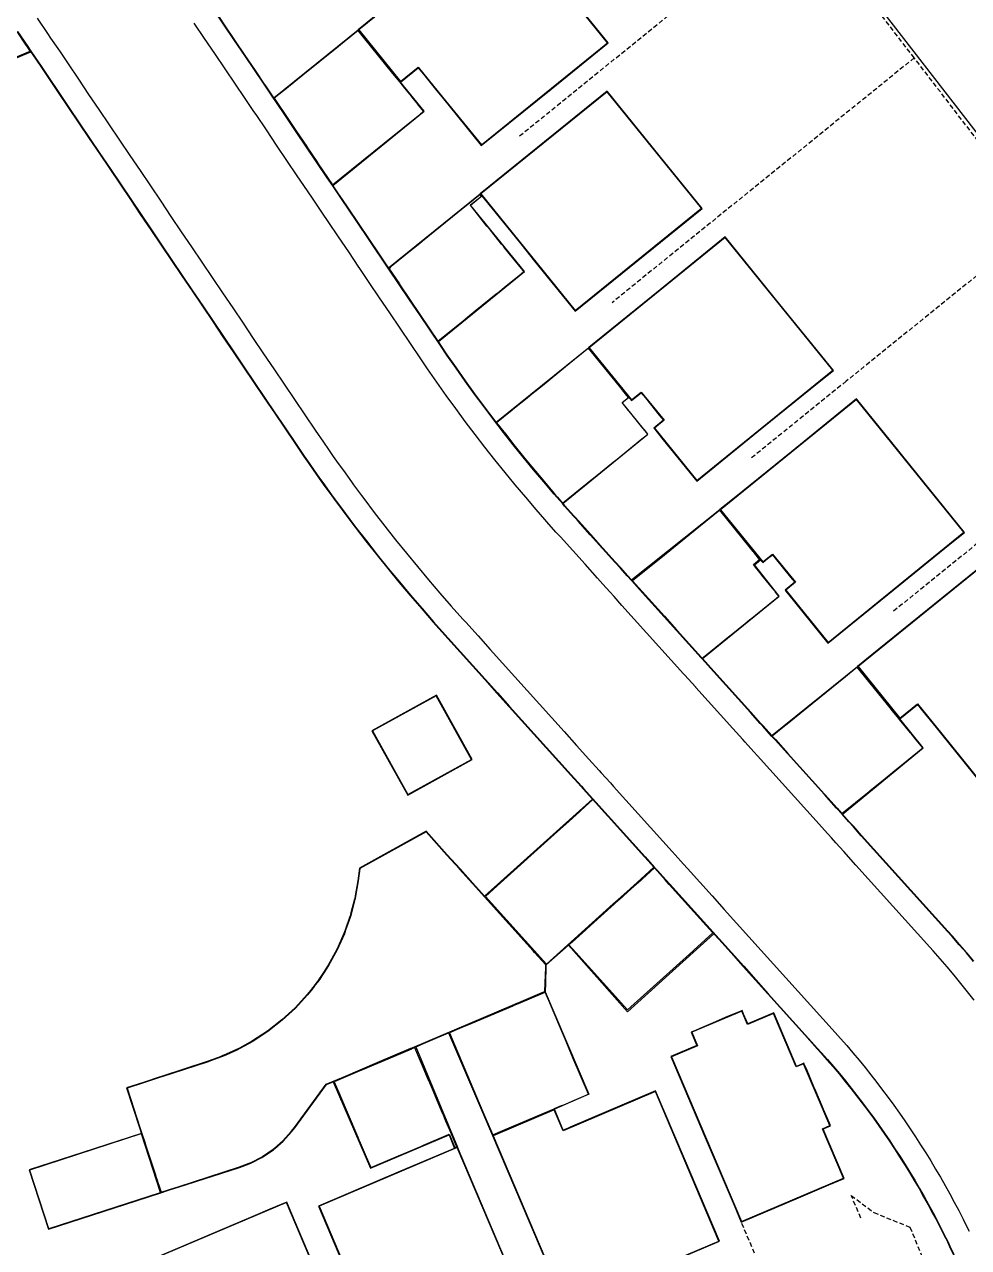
# Model space of a CAD drawing. Header units: metres. Extents: x 337936 to 338461, y 373266 to 374024.
# Drawn here: x 338054.3 to 338105.6, y 373574.9 to 373641.4 of the extents above; entities that cross this region are included whole.
import ezdxf

# ---------------------------------------------------------------- set-up
doc = ezdxf.new("R2010")
doc.units = ezdxf.units.M
doc.linetypes.add('DASHED2', pattern=[0.375, 0.25, -0.125])
for name, color, linetype in [('3D_LINES', 4, 'Continuous'), ('PLOTS EXTERNAL LEVEL', 3, 'Continuous'), ('PLOTS FFL', 1, 'Continuous')]:
    doc.layers.add(name, color=color, linetype=linetype)
doc.layers.add('GARAGES FFL', color=150, linetype='Continuous', lineweight=0)

msp = doc.modelspace()

# ---------------------------------------------------------------- linework, layer by layer
at = {"layer": '3D_LINES', "linetype": 'Continuous'}
for points in [[(338084.279, 373663.597, 34), (338131.069, 373603.176, 33.39), (338138.664, 373585.626, 33.903), (338137.74, 373584.087, 33.955), (338141.463, 373575.291, 33.955), (338138.57, 373574.06, 33.919)], [(338053.147, 373639.31, 33.937), (338054.623, 373639.937, 33.937), (338054.623, 373639.937, 33.937), (338054.464, 373640.173, 33.94), (338054.408, 373640.256, 33.941), (338053.902, 373641.007, 33.949)], [(338067.855, 373637.398, 33.842), (338072.437, 373641.096, 33.75)], [(338050.74, 373638.261, 33.9), (338054.649, 373639.899, 33.936)], [(338071.064, 373632.64, 33.784), (338076.029, 373636.67, 33.844), (338074.736, 373638.256, 33.792)], [(338071.07, 373632.631, 33.784), (338071.07, 373632.631, 33.784)], [(338074.083, 373628.165, 33.73), (338079.064, 373632.176, 33.675)], [(338076.793, 373624.147, 33.682), (338081.481, 373627.956, 33.807), (338078.546, 373631.566, 33.687), (338079.155, 373632.063, 33.675)], [(338079.936, 373619.768, 33.625), (338084.96, 373623.823, 33.596)], [(338083.558, 373615.355, 33.565), (338088.171, 373619.12, 33.668), (338086.783, 373620.839, 33.592), (338087.145, 373621.124, 33.596)], [(338083.568, 373615.344, 33.565), (338083.568, 373615.344, 33.565)], [(338087.292, 373611.199, 33.508), (338092.089, 373615.02, 33.663)], [(338095.315, 373610.317, 33.737), (338093.962, 373612.021, 33.655), (338094.297, 373612.292, 33.663)], [(338091.143, 373606.921, 33.451), (338095.315, 373610.317, 33.737)], [(338094.903, 373602.745, 33.399), (338099.558, 373606.492, 33.516)], [(338098.746, 373598.477, 33.375), (338103.124, 373602.066, 33.613), (338101.857, 373603.652, 33.567)], [(338085.167, 373599.287, 33.434), (338079.3, 373594.016, 33.282)], [(338076.128, 373597.539, 33.198), (338072.508, 373595.533, 33.252), (338072.416, 373594.843, 33.27), (338072.272, 373594.023, 33.292), (338072.247, 373593.879, 33.296), (338072.238, 373593.846, 33.297), (338072.046, 373593.111, 33.317), (338071.995, 373592.92, 33.322), (338071.991, 373592.909, 33.323), (338071.732, 373592.169, 33.343), (338071.664, 373591.982, 33.348), (338071.278, 373591.115, 33.371), (338070.809, 373590.256, 33.394), (338070.549, 373589.861, 33.405), (338070.439, 373589.694, 33.408), (338070.326, 373589.521, 33.41), (338070.271, 373589.438, 33.411), (338070.211, 373589.361, 33.412), (338070.089, 373589.204, 33.413), (338069.966, 373589.047, 33.413), (338069.843, 373588.89, 33.415), (338069.669, 373588.667, 33.417), (338069.005, 373587.948, 33.425), (338068.286, 373587.285, 33.43), (338067.514, 373586.683, 33.434), (338066.697, 373586.145, 33.435), (338065.992, 373585.76, 33.434), (338065.827, 373585.672, 33.434), (338065.265, 373585.422, 33.432), (338065.055, 373585.328, 33.434), (338064.943, 373585.279, 33.436), (338064.603, 373585.156, 33.439), (338064.23, 373585.022, 33.444), (338061.756, 373584.218, 33.472), (338061.633, 373584.178, 33.473), (338060.765, 373583.896, 33.483), (338059.855, 373583.6, 33.493), (338060.574, 373581.387, 33.55), (338060.651, 373581.148, 33.592)], [(338079.3, 373594.016, 33.282), (338078.666, 373594.72, 33.266), (338077.97, 373595.494, 33.249), (338077.952, 373595.513, 33.249), (338077.279, 373596.261, 33.232), (338076.128, 373597.539, 33.198), (338076.128, 373597.539, 33.198)], [(338091.754, 373591.971, 33.375), (338087.069, 373587.725, 33.497), (338083.86, 373591.345, 33.421), (338082.658, 373590.286, 33.406)], [(338091.77, 373591.953, 33.375), (338091.77, 373591.953, 33.375)], [(338082.596, 373588.815, 33.428), (338082.611, 373588.822, 33.428), (338082.627, 373589.3, 33.422), (338082.641, 373589.736, 33.416), (338082.642, 373589.791, 33.415), (338082.651, 373590.068, 33.41), (338082.658, 373590.286, 33.406)], [(338082.596, 373588.815, 33.428), (338084.973, 373583.245, 33.499), (338083.098, 373582.439, 33.451)], [(338075.562, 373585.83, 33.512), (338076.235, 373586.115, 33.506), (338077.342, 373586.585, 33.494)], [(338077.342, 373586.585, 33.494), (338079.734, 373581.011, 33.45)], [(338075.562, 373585.83, 33.512), (338077.83, 373580.38, 33.525)], [(338061.72, 373577.898, 33.602), (338062.135, 373578.031, 33.624), (338062.24, 373578.065, 33.623), (338062.661, 373578.2, 33.631), (338065.996, 373579.272, 33.595), (338066.519, 373579.474, 33.588), (338066.642, 373579.522, 33.588), (338067.203, 373579.817, 33.585), (338067.256, 373579.845, 33.585), (338067.829, 373580.237, 33.586), (338067.901, 373580.3, 33.586), (338068.353, 373580.693, 33.583), (338068.82, 373581.206, 33.578), (338068.991, 373581.428, 33.575), (338070.717, 373583.773, 33.545), (338071.082, 373583.928, 33.546)], [(338071.082, 373583.928, 33.546), (338073.111, 373579.236, 33.658), (338077.382, 373581.051, 33.527), (338077.666, 373580.31, 33.525)]]:
    msp.add_polyline3d(points, dxfattribs=at)
at = {"layer": '3D_LINES', "linetype": 'DASHED2'}
for points in [[(338081.205, 373635.325, 33.675), (338096.432, 373647.656, 33.22), (338096.432, 373647.656, 33.22)], [(338102.65, 373639.563, 33.2), (338096.432, 373647.656, 33.22)], [(338102.65, 373639.563, 33.2), (338091.874, 373630.837, 33.6)], [(338109.553, 373630.577, 33.2), (338102.65, 373639.563, 33.2)], [(338091.874, 373630.837, 33.6), (338086.228, 373626.265, 33.6)], [(338109.553, 373630.577, 33.2), (338098.955, 373621.995, 33.6)], [(338098.955, 373621.995, 33.6), (338093.754, 373617.784, 33.63)], [(338106.093, 373613.2, 33.55), (338101.518, 373609.495, 33.55)], [(338099.224, 373577.753, 33.422), (338100.45, 373576.82, 33.444)], [(338099.747, 373576.522, 33.4), (338099.224, 373577.753, 33.422)], [(338100.45, 373576.82, 33.444), (338102.417, 373576.026, 33.542)], [(338097.633, 373565.979, 33.675), (338093.251, 373576.303, 33.375)], [(338102.417, 373576.026, 33.542), (338105.208, 373569.194, 33.62)]]:
    msp.add_polyline3d(points, dxfattribs=at)
at = {"layer": '3D_LINES'}
for points in [[(338105.863, 373590.472, 33.416), (338105.482, 373590.926, 33.411), (338105.095, 373591.376, 33.407), (338104.704, 373591.821, 33.402), (338104.455, 373592.099, 33.4), (338103.786, 373592.842, 33.393), (338103.117, 373593.586, 33.387), (338102.448, 373594.329, 33.383), (338101.779, 373595.072, 33.379), (338101.11, 373595.815, 33.376), (338100.44, 373596.558, 33.374), (338099.771, 373597.301, 33.374), (338099.339, 373597.781, 33.374), (338099.102, 373598.044, 33.374), (338098.727, 373598.461, 33.375), (338098.727, 373598.461, 33.375), (338098.433, 373598.788, 33.375), (338097.764, 373599.531, 33.378), (338097.095, 373600.274, 33.381), (338096.426, 373601.017, 33.385), (338095.757, 373601.76, 33.391), (338095.087, 373602.503, 33.397), (338094.896, 373602.716, 33.399), (338094.418, 373603.247, 33.404), (338094.284, 373603.396, 33.406), (338094.284, 373603.396, 33.406), (338093.749, 373603.99, 33.412), (338093.08, 373604.733, 33.422), (338092.411, 373605.476, 33.432), (338091.742, 373606.219, 33.442), (338091.736, 373606.225, 33.442), (338091.125, 373606.905, 33.451), (338091.073, 373606.962, 33.452), (338090.404, 373607.705, 33.462), (338089.734, 373608.449, 33.472), (338089.065, 373609.192, 33.482), (338088.396, 373609.935, 33.492), (338087.727, 373610.678, 33.502), (338087.299, 373611.153, 33.508), (338087.058, 373611.421, 33.512), (338086.687, 373611.833, 33.517), (338086.687, 373611.833, 33.517), (338086.389, 373612.164, 33.522), (338085.72, 373612.907, 33.532), (338085.05, 373613.651, 33.542), (338084.381, 373614.394, 33.552), (338084.226, 373614.566, 33.554), (338084.142, 373614.66, 33.555), (338083.649, 373615.213, 33.563), (338083.549, 373615.327, 33.565), (338083.079, 373615.866, 33.572), (338082.515, 373616.525, 33.581), (338081.958, 373617.19, 33.591), (338081.408, 373617.861, 33.6), (338080.865, 373618.536, 33.609), (338080.328, 373619.218, 33.618), (338079.799, 373619.905, 33.627), (338079.276, 373620.597, 33.636), (338078.761, 373621.294, 33.646), (338078.253, 373621.997, 33.655), (338077.752, 373622.705, 33.664), (338077.258, 373623.418, 33.673), (338076.904, 373623.938, 33.68), (338076.345, 373624.767, 33.69), (338075.786, 373625.596, 33.7), (338075.226, 373626.425, 33.71), (338074.667, 373627.254, 33.72), (338074.108, 373628.083, 33.73), (338074.067, 373628.144, 33.73), (338073.556, 373628.902, 33.74), (338073.549, 373628.912, 33.74), (338072.99, 373629.741, 33.75), (338072.431, 373630.57, 33.76), (338071.871, 373631.399, 33.77), (338071.567, 373631.851, 33.775), (338071.312, 373632.228, 33.78), (338071.056, 373632.609, 33.784), (338070.753, 373633.057, 33.79), (338070.194, 373633.886, 33.8), (338069.635, 373634.715, 33.81), (338069.075, 373635.544, 33.82), (338068.516, 373636.373, 33.83), (338067.957, 373637.203, 33.84), (338067.84, 373637.376, 33.842), (338067.398, 373638.032, 33.85), (338067.329, 373638.134, 33.851), (338066.839, 373638.861, 33.86), (338066.279, 373639.69, 33.87), (338065.72, 373640.519, 33.88), (338065.161, 373641.348, 33.89), (338064.602, 373642.177, 33.9)], [(338067.855, 373637.398, 33.842), (338067.419, 373638.046, 33.85), (338067.35, 373638.148, 33.851), (338066.859, 373638.875, 33.86), (338066.3, 373639.704, 33.87), (338065.741, 373640.533, 33.88), (338065.182, 373641.362, 33.89), (338064.623, 373642.191, 33.9)], [(338054.998, 373641.73, 33.8), (338055.557, 373640.901, 33.79), (338055.729, 373640.646, 33.787), (338056.116, 373640.072, 33.855), (338056.24, 373639.888, 33.877), (338056.675, 373639.243, 33.87), (338057.235, 373638.414, 33.86), (338057.794, 373637.585, 33.85), (338058.353, 373636.756, 33.84), (338058.912, 373635.927, 33.83), (338059.471, 373635.098, 33.82), (338060.031, 373634.269, 33.81), (338060.59, 373633.439, 33.8), (338061.149, 373632.61, 33.79), (338061.708, 373631.781, 33.78), (338062.267, 373630.952, 33.77), (338062.827, 373630.123, 33.76), (338063.386, 373629.294, 33.75), (338063.945, 373628.465, 33.74), (338064.504, 373627.636, 33.73), (338065.063, 373626.807, 33.72), (338065.622, 373625.978, 33.71), (338066.182, 373625.149, 33.7), (338066.741, 373624.32, 33.69), (338067.3, 373623.491, 33.68), (338067.859, 373622.662, 33.67), (338068.418, 373621.833, 33.66), (338068.978, 373621.004, 33.65), (338069.537, 373620.175, 33.64), (338070.097, 373619.345, 33.63), (338070.549, 373618.681, 33.622), (338070.827, 373618.279, 33.617), (338071.086, 373617.907, 33.553), (338071.356, 373617.525, 33.486), (338071.632, 373617.138, 33.482), (338072.068, 373616.535, 33.475), (338072.185, 373616.375, 33.499), (338072.614, 373615.794, 33.588), (338072.745, 373615.618, 33.586), (338073.313, 373614.868, 33.577), (338073.888, 373614.122, 33.567), (338074.471, 373613.382, 33.558), (338075.062, 373612.649, 33.549), (338075.66, 373611.921, 33.54), (338076.265, 373611.199, 33.531), (338076.877, 373610.483, 33.522), (338077.497, 373609.774, 33.513), (338078.123, 373609.072, 33.504), (338078.279, 373608.899, 33.502), (338078.948, 373608.156, 33.492), (338079.617, 373607.412, 33.482), (338080.286, 373606.669, 33.472), (338080.955, 373605.926, 33.462), (338081.624, 373605.183, 33.452), (338082.293, 373604.44, 33.442), (338082.963, 373603.697, 33.432), (338083.632, 373602.954, 33.422), (338084.301, 373602.21, 33.412), (338084.97, 373601.467, 33.402), (338085.531, 373600.844, 33.393), (338085.639, 373600.724, 33.374), (338086.142, 373600.165, 33.284), (338086.308, 373599.981, 33.282), (338086.977, 373599.238, 33.272), (338087.646, 373598.495, 33.262), (338088.316, 373597.752, 33.254), (338088.985, 373597.008, 33.247), (338089.501, 373596.435, 33.242), (338089.654, 373596.265, 33.266), (338090.113, 373595.755, 33.337), (338090.323, 373595.522, 33.335), (338090.992, 373594.779, 33.331), (338091.661, 373594.036, 33.328), (338092.33, 373593.293, 33.325), (338093, 373592.55, 33.324), (338093.669, 373591.806, 33.324), (338094.338, 373591.063, 33.325), (338095.007, 373590.32, 33.326), (338095.676, 373589.577, 33.329), (338096.345, 373588.834, 33.333), (338097.014, 373588.091, 33.337), (338097.683, 373587.348, 33.343), (338098.351, 373586.606, 33.35), (338098.638, 373586.284, 33.353), (338098.979, 373585.895, 33.358), (338099.315, 373585.501, 33.362), (338099.647, 373585.104, 33.367), (338099.974, 373584.704, 33.373), (338100.297, 373584.299, 33.378), (338100.615, 373583.891, 33.384), (338100.929, 373583.48, 33.391), (338101.238, 373583.065, 33.397), (338101.542, 373582.647, 33.404), (338101.842, 373582.225, 33.411), (338102.137, 373581.8, 33.419), (338102.428, 373581.372, 33.426), (338102.713, 373580.941, 33.434), (338102.994, 373580.506, 33.441), (338103.27, 373580.069, 33.449), (338103.541, 373579.628, 33.456), (338103.807, 373579.185, 33.464), (338104.069, 373578.738, 33.471), (338104.325, 373578.289, 33.479), (338104.576, 373577.836, 33.486), (338104.822, 373577.381, 33.494), (338105.064, 373576.923, 33.501), (338105.226, 373576.607, 33.506), (338105.299, 373576.464, 33.504), (338105.531, 373575.999, 33.498), (338105.627, 373575.803, 33.495)], [(338105.907, 373588.366, 33.381), (338105.546, 373588.823, 33.376), (338105.18, 373589.276, 33.37), (338104.809, 373589.725, 33.365), (338104.434, 373590.17, 33.36), (338104.053, 373590.611, 33.356), (338103.668, 373591.047, 33.352), (338103.499, 373591.237, 33.35), (338102.829, 373591.981, 33.343), (338102.16, 373592.724, 33.337), (338101.491, 373593.467, 33.333), (338100.822, 373594.21, 33.329), (338100.152, 373594.953, 33.326), (338099.483, 373595.696, 33.324), (338098.814, 373596.44, 33.324), (338098.382, 373596.92, 33.324), (338098.145, 373597.183, 33.286), (338097.77, 373597.599, 33.225), (338097.476, 373597.926, 33.225), (338096.807, 373598.669, 33.228), (338096.138, 373599.412, 33.231), (338095.469, 373600.155, 33.235), (338094.799, 373600.898, 33.241), (338094.13, 373601.642, 33.247), (338093.938, 373601.855, 33.249), (338093.461, 373602.385, 33.332), (338093.327, 373602.534, 33.356), (338092.792, 373603.128, 33.362), (338092.123, 373603.871, 33.372), (338091.454, 373604.614, 33.382), (338090.785, 373605.357, 33.392), (338090.779, 373605.363, 33.392), (338090.167, 373606.043, 33.301), (338090.115, 373606.1, 33.302), (338089.446, 373606.844, 33.312), (338088.777, 373607.587, 33.322), (338088.108, 373608.33, 33.332), (338087.439, 373609.073, 33.342), (338086.77, 373609.816, 33.352), (338086.342, 373610.291, 33.358), (338086.101, 373610.559, 33.401), (338085.73, 373610.971, 33.467), (338085.432, 373611.302, 33.472), (338084.762, 373612.046, 33.482), (338084.093, 373612.789, 33.492), (338083.424, 373613.532, 33.502), (338083.269, 373613.704, 33.504), (338083.184, 373613.798, 33.505), (338082.684, 373614.36, 33.412), (338082.582, 373614.476, 33.393), (338082.108, 373615.021, 33.4), (338081.537, 373615.688, 33.409), (338080.973, 373616.361, 33.419), (338080.416, 373617.04, 33.428), (338079.865, 373617.724, 33.437), (338079.322, 373618.414, 33.446), (338078.786, 373619.109, 33.455), (338078.257, 373619.81, 33.464), (338077.735, 373620.516, 33.473), (338077.22, 373621.227, 33.482), (338076.713, 373621.943, 33.492), (338076.212, 373622.665, 33.501), (338075.836, 373623.219, 33.508), (338075.277, 373624.047, 33.518), (338074.718, 373624.876, 33.528), (338074.159, 373625.705, 33.538), (338073.6, 373626.534, 33.548), (338073.04, 373627.363, 33.558), (338072.999, 373627.424, 33.558), (338072.488, 373628.182, 33.69), (338072.481, 373628.192, 33.69), (338071.922, 373629.021, 33.7), (338071.363, 373629.85, 33.71), (338070.804, 373630.679, 33.72), (338070.499, 373631.131, 33.725), (338070.244, 373631.508, 33.68), (338069.988, 373631.888, 33.634), (338069.685, 373632.337, 33.64), (338069.126, 373633.166, 33.65), (338068.567, 373633.995, 33.66), (338068.008, 373634.824, 33.67), (338067.448, 373635.653, 33.68), (338066.889, 373636.482, 33.69), (338066.772, 373636.656, 33.692), (338066.33, 373637.311, 33.786), (338066.261, 373637.413, 33.801), (338065.771, 373638.14, 33.81), (338065.212, 373638.969, 33.82), (338064.652, 373639.798, 33.83), (338064.093, 373640.627, 33.84), (338063.534, 373641.457, 33.85)], [(338053.93, 373641.01, 33.95), (338054.489, 373640.181, 33.94), (338054.661, 373639.926, 33.937), (338055.048, 373639.352, 33.93), (338055.172, 373639.168, 33.927), (338055.608, 373638.523, 33.92), (338056.167, 373637.693, 33.91), (338056.726, 373636.864, 33.9), (338057.285, 373636.035, 33.89), (338057.844, 373635.206, 33.88), (338058.404, 373634.377, 33.87), (338058.963, 373633.548, 33.86), (338059.522, 373632.719, 33.85), (338060.081, 373631.89, 33.84), (338060.64, 373631.061, 33.83), (338061.2, 373630.232, 33.82), (338061.759, 373629.403, 33.81), (338062.318, 373628.574, 33.8), (338062.877, 373627.745, 33.79), (338063.436, 373626.916, 33.78), (338063.995, 373626.087, 33.77), (338064.555, 373625.258, 33.76), (338065.114, 373624.429, 33.75), (338065.673, 373623.6, 33.74), (338066.232, 373622.771, 33.73), (338066.791, 373621.942, 33.72), (338067.351, 373621.113, 33.71), (338067.91, 373620.284, 33.7), (338068.469, 373619.455, 33.69), (338069.028, 373618.626, 33.68), (338069.503, 373617.928, 33.672), (338069.769, 373617.544, 33.667), (338069.769, 373617.544, 33.667), (338070.047, 373617.146, 33.663), (338070.305, 373616.78, 33.658), (338070.305, 373616.78, 33.658), (338070.599, 373616.369, 33.654), (338071.028, 373615.775, 33.647), (338071.158, 373615.598, 33.644), (338071.582, 373615.024, 33.638), (338071.725, 373614.832, 33.635), (338072.3, 373614.072, 33.626), (338072.882, 373613.318, 33.617), (338073.472, 373612.57, 33.608), (338074.069, 373611.828, 33.599), (338074.674, 373611.092, 33.59), (338075.286, 373610.362, 33.581), (338075.906, 373609.638, 33.572), (338076.533, 373608.92, 33.563), (338077.167, 373608.209, 33.554), (338077.321, 373608.037, 33.552), (338077.991, 373607.294, 33.542), (338078.66, 373606.551, 33.532), (338079.329, 373605.808, 33.522), (338079.998, 373605.064, 33.512), (338080.667, 373604.321, 33.502), (338081.336, 373603.578, 33.492), (338082.005, 373602.835, 33.482), (338082.675, 373602.092, 33.472), (338083.344, 373601.349, 33.462), (338084.013, 373600.605, 33.452), (338084.574, 373599.983, 33.443), (338084.682, 373599.862, 33.442), (338085.185, 373599.303, 33.434), (338085.351, 373599.119, 33.432), (338086.02, 373598.376, 33.422), (338086.689, 373597.633, 33.412), (338087.358, 373596.89, 33.404), (338088.028, 373596.147, 33.397), (338088.544, 373595.573, 33.392), (338088.697, 373595.403, 33.391), (338089.156, 373594.894, 33.387), (338089.366, 373594.66, 33.385), (338090.035, 373593.917, 33.381), (338090.704, 373593.174, 33.378), (338091.373, 373592.431, 33.375), (338092.042, 373591.688, 33.374), (338092.711, 373590.945, 33.374), (338093.381, 373590.201, 33.374), (338094.05, 373589.458, 33.376), (338094.719, 373588.715, 33.379), (338095.388, 373587.972, 33.383), (338096.057, 373587.229, 33.387), (338096.726, 373586.486, 33.393), (338097.395, 373585.743, 33.4), (338097.592, 373585.523, 33.402), (338097.927, 373585.141, 33.407), (338098.258, 373584.757, 33.411), (338098.584, 373584.368, 33.416), (338098.906, 373583.976, 33.422), (338099.223, 373583.58, 33.427), (338099.536, 373583.181, 33.433), (338099.844, 373582.779, 33.439), (338100.148, 373582.372, 33.446), (338100.448, 373581.963, 33.453), (338100.742, 373581.55, 33.46), (338101.032, 373581.134, 33.468), (338101.318, 373580.715, 33.475), (338101.599, 373580.292, 33.483), (338101.875, 373579.867, 33.49), (338102.146, 373579.438, 33.498), (338102.412, 373579.006, 33.505), (338102.673, 373578.572, 33.513), (338102.93, 373578.134, 33.521), (338103.182, 373577.694, 33.528), (338103.428, 373577.25, 33.536), (338103.67, 373576.804, 33.543), (338103.907, 373576.356, 33.551), (338104.078, 373576.023, 33.556), (338104.138, 373575.904, 33.558), (338104.365, 373575.451, 33.566), (338104.468, 373575.239, 33.569), (338104.468, 373575.239, 33.569), (338104.587, 373574.994, 33.573), (338104.803, 373574.536, 33.581)], [(338054.649, 373639.899, 33.936), (338055.028, 373639.338, 33.93), (338055.151, 373639.154, 33.927), (338055.587, 373638.509, 33.92), (338056.146, 373637.679, 33.91), (338056.705, 373636.85, 33.9), (338057.264, 373636.021, 33.89), (338057.824, 373635.192, 33.88), (338058.383, 373634.363, 33.87), (338058.942, 373633.534, 33.86), (338059.501, 373632.705, 33.85), (338060.06, 373631.876, 33.84), (338060.62, 373631.047, 33.83), (338061.179, 373630.218, 33.82), (338061.738, 373629.389, 33.81), (338062.297, 373628.56, 33.8), (338062.856, 373627.731, 33.79), (338063.416, 373626.902, 33.78), (338063.975, 373626.073, 33.77), (338064.534, 373625.244, 33.76), (338065.093, 373624.415, 33.75), (338065.652, 373623.586, 33.74), (338066.212, 373622.757, 33.73), (338066.771, 373621.928, 33.72), (338067.33, 373621.099, 33.71), (338067.889, 373620.27, 33.7), (338068.448, 373619.441, 33.69), (338069.008, 373618.612, 33.68), (338069.483, 373617.914, 33.672), (338069.748, 373617.529, 33.667), (338070.027, 373617.131, 33.663), (338070.285, 373616.765, 33.658), (338070.578, 373616.354, 33.654), (338071.008, 373615.761, 33.647), (338071.138, 373615.583, 33.644), (338071.562, 373615.009, 33.638), (338071.705, 373614.817, 33.635), (338072.28, 373614.057, 33.626), (338072.862, 373613.303, 33.617), (338073.452, 373612.554, 33.608), (338074.05, 373611.812, 33.599), (338074.655, 373611.076, 33.59), (338075.267, 373610.345, 33.581), (338075.887, 373609.621, 33.572), (338076.514, 373608.904, 33.563), (338077.148, 373608.192, 33.554), (338077.303, 373608.02, 33.552), (338077.972, 373607.277, 33.542), (338078.641, 373606.534, 33.532), (338079.31, 373605.791, 33.522), (338079.979, 373605.048, 33.512), (338080.649, 373604.304, 33.502), (338081.318, 373603.561, 33.492), (338081.987, 373602.818, 33.482), (338082.656, 373602.075, 33.472), (338083.325, 373601.332, 33.462), (338083.994, 373600.589, 33.452), (338084.555, 373599.966, 33.443), (338084.663, 373599.846, 33.442), (338085.167, 373599.287, 33.434)], [(338058.963, 373633.548, 33.86), (338058.404, 373634.377, 33.87)], [(338074.083, 373628.165, 33.73), (338073.577, 373628.916, 33.74), (338073.57, 373628.926, 33.74), (338073.01, 373629.755, 33.75), (338072.451, 373630.584, 33.76), (338071.892, 373631.413, 33.77), (338071.587, 373631.865, 33.775), (338071.333, 373632.242, 33.78), (338071.076, 373632.623, 33.784), (338071.064, 373632.64, 33.784)], [(338079.936, 373619.768, 33.625), (338079.819, 373619.92, 33.627), (338079.296, 373620.612, 33.636), (338078.781, 373621.309, 33.646), (338078.273, 373622.012, 33.655), (338077.772, 373622.719, 33.664), (338077.278, 373623.432, 33.673), (338076.925, 373623.952, 33.68), (338076.793, 373624.147, 33.682)], [(338087.292, 373611.199, 33.508), (338087.076, 373611.438, 33.512), (338086.706, 373611.849, 33.517), (338086.407, 373612.181, 33.522), (338085.738, 373612.924, 33.532), (338085.069, 373613.667, 33.542), (338084.4, 373614.41, 33.552), (338084.245, 373614.582, 33.554), (338084.161, 373614.676, 33.555), (338083.668, 373615.23, 33.563), (338083.568, 373615.344, 33.565), (338083.558, 373615.355, 33.565)], [(338094.903, 373602.745, 33.399), (338094.437, 373603.263, 33.404), (338094.303, 373603.412, 33.406), (338093.768, 373604.006, 33.412), (338093.099, 373604.75, 33.422), (338092.43, 373605.493, 33.432), (338091.76, 373606.236, 33.442), (338091.755, 373606.242, 33.442), (338091.143, 373606.921, 33.451)], [(338105.882, 373590.488, 33.416), (338105.501, 373590.942, 33.411), (338105.114, 373591.392, 33.407), (338104.723, 373591.838, 33.402), (338104.474, 373592.116, 33.4), (338103.805, 373592.859, 33.393), (338103.136, 373593.602, 33.387), (338102.466, 373594.345, 33.383), (338101.797, 373595.089, 33.379), (338101.128, 373595.832, 33.376), (338100.459, 373596.575, 33.375), (338099.79, 373597.318, 33.374), (338099.358, 373597.798, 33.374), (338099.121, 373598.061, 33.374), (338098.746, 373598.477, 33.375)], [(338091.754, 373591.971, 33.375), (338092.024, 373591.671, 33.374), (338092.693, 373590.928, 33.374), (338093.362, 373590.185, 33.374), (338094.031, 373589.442, 33.376), (338094.7, 373588.698, 33.379), (338095.369, 373587.955, 33.383), (338096.039, 373587.212, 33.387), (338096.708, 373586.469, 33.393), (338097.377, 373585.726, 33.4), (338097.574, 373585.506, 33.402), (338097.908, 373585.125, 33.407), (338098.239, 373584.741, 33.411), (338098.565, 373584.352, 33.416), (338098.886, 373583.96, 33.422), (338099.203, 373583.565, 33.427), (338099.516, 373583.166, 33.433), (338099.824, 373582.763, 33.439), (338100.128, 373582.358, 33.446), (338100.427, 373581.948, 33.453), (338100.722, 373581.536, 33.46), (338101.012, 373581.12, 33.468), (338101.297, 373580.701, 33.475), (338101.578, 373580.278, 33.483), (338101.853, 373579.853, 33.49), (338102.124, 373579.425, 33.498), (338102.391, 373578.993, 33.505), (338102.652, 373578.559, 33.513), (338102.908, 373578.121, 33.521), (338103.16, 373577.681, 33.528), (338103.406, 373577.238, 33.536), (338103.648, 373576.793, 33.543), (338103.885, 373576.344, 33.551), (338104.056, 373576.012, 33.556), (338104.116, 373575.893, 33.558), (338104.343, 373575.44, 33.566), (338104.446, 373575.228, 33.569), (338104.564, 373574.984, 33.573), (338104.78, 373574.525, 33.581)]]:
    msp.add_polyline3d(points, dxfattribs=at)
at = {"layer": '3D_LINES', "linetype": 'Continuous'}
for points in [[(338074.717, 373638.241, 33.792), (338074.326, 373638.723, 33.75), (338072.802, 373640.605, 33.75), (338072.433, 373641.061, 33.756), (338071.675, 373640.447, 33.765), (338071.36, 373640.192, 33.769), (338069.424, 373638.625, 33.799), (338068.647, 373637.995, 33.82), (338068.63, 373637.982, 33.82), (338067.875, 373637.37, 33.841), (338067.974, 373637.223, 33.839), (338068.544, 373636.377, 33.829), (338069.09, 373635.567, 33.819), (338069.645, 373634.745, 33.809), (338069.655, 373634.731, 33.809), (338070.224, 373633.886, 33.8), (338070.234, 373633.871, 33.799), (338071.046, 373632.668, 33.785), (338072.551, 373633.886, 33.799), (338072.629, 373633.949, 33.799), (338073.841, 373634.931, 33.78), (338073.893, 373634.973, 33.782), (338073.942, 373635.013, 33.784), (338075.778, 373636.499, 33.831), (338075.989, 373636.67, 33.844), (338075.723, 373636.997, 33.878), (338075.635, 373637.106, 33.878), (338075.352, 373637.456, 33.878), (338075.333, 373637.479, 33.878), (338075.069, 373637.806, 33.878), (338074.981, 373637.914, 33.878), (338074.717, 373638.241, 33.792)], [(338078.531, 373631.57, 33.687), (338078.545, 373631.582, 33.687), (338079.13, 373632.055, 33.68), (338079.06, 373632.141, 33.68), (338078.302, 373631.528, 33.69), (338077.845, 373631.157, 33.695), (338075.938, 373629.613, 33.724), (338075.781, 373629.486, 33.723), (338075.004, 373628.856, 33.726), (338074.988, 373628.844, 33.726), (338074.23, 373628.23, 33.729), (338074.175, 373628.185, 33.73), (338074.123, 373628.106, 33.73), (338074.674, 373627.288, 33.72), (338074.705, 373627.243, 33.719), (338075.794, 373625.628, 33.7), (338075.83, 373625.575, 33.7), (338076.773, 373624.177, 33.683), (338076.849, 373624.238, 33.684), (338078.143, 373625.286, 33.713), (338078.399, 373625.494, 33.716), (338078.485, 373625.563, 33.717), (338078.801, 373625.819, 33.713), (338079.173, 373626.121, 33.715), (338079.849, 373626.668, 33.705), (338080.112, 373626.881, 33.725), (338080.393, 373627.108, 33.747), (338080.927, 373627.541, 33.789), (338081.182, 373627.747, 33.801), (338081.439, 373627.956, 33.807), (338081.393, 373628.013, 33.811), (338080.638, 373628.946, 33.812), (338080.402, 373629.236, 33.718), (338080.329, 373629.327, 33.684), (338080.233, 373629.446, 33.684), (338079.62, 373630.202, 33.684), (338079.436, 373630.429, 33.684)], [(338088.17, 373619.12, 33.668), (338087.987, 373619.346, 33.716), (338087.942, 373619.401, 33.722), (338087.911, 373619.439, 33.731), (338087.244, 373620.263, 33.731), (338087.13, 373620.404, 33.722), (338086.919, 373620.664, 33.59), (338086.778, 373620.839, 33.592), (338087.119, 373621.116, 33.595), (338086.805, 373621.505, 33.6), (338086.771, 373621.546, 33.6), (338086.626, 373621.726, 33.6), (338084.956, 373623.788, 33.6), (338084.199, 373623.174, 33.588), (338083.708, 373622.777, 33.583), (338082.444, 373621.753, 33.565), (338081.867, 373621.286, 33.575), (338081.613, 373621.08, 33.579), (338080.836, 373620.451, 33.6), (338080.809, 373620.429, 33.601), (338079.957, 373619.739, 33.624), (338080.342, 373619.253, 33.618), (338080.396, 373619.184, 33.617), (338080.901, 373618.547, 33.608), (338081.422, 373617.888, 33.6), (338081.578, 373617.692, 33.597), (338082.558, 373616.528, 33.581), (338083.112, 373615.871, 33.572), (338083.26, 373615.696, 33.57), (338083.542, 373615.373, 33.565), (338085.175, 373616.694, 33.573), (338085.223, 373616.733, 33.573), (338085.606, 373617.043, 33.566), (338086.007, 373617.368, 33.56), (338086.374, 373617.665, 33.566), (338086.389, 373617.678, 33.567), (338086.409, 373617.694, 33.569), (338087.848, 373618.859, 33.633), (338087.998, 373618.98, 33.645), (338088.17, 373619.12, 33.668)], [(338093.906, 373612.036, 33.655), (338094.248, 373612.313, 33.664), (338093.933, 373612.702, 33.674), (338093.899, 373612.744, 33.674), (338093.754, 373612.923, 33.674), (338092.085, 373614.984, 33.674), (338091.327, 373614.371, 33.642), (338090.951, 373614.066, 33.632), (338088.878, 373612.388, 33.55), (338088.08, 373611.741, 33.529), (338087.342, 373611.143, 33.508), (338089.071, 373609.223, 33.483), (338089.739, 373608.481, 33.473), (338089.754, 373608.464, 33.473), (338089.771, 373608.445, 33.473), (338091.094, 373606.976, 33.453), (338091.127, 373606.939, 33.453), (338091.58, 373607.305, 33.482), (338091.871, 373607.542, 33.502), (338092.648, 373608.17, 33.553), (338092.71, 373608.221, 33.556), (338093.454, 373608.823, 33.585), (338093.723, 373609.04, 33.598), (338093.738, 373609.053, 33.6), (338094.977, 373610.056, 33.689), (338095.163, 373610.207, 33.711), (338095.299, 373610.317, 33.737), (338095.116, 373610.542, 33.791), (338095.071, 373610.598, 33.797), (338095.04, 373610.636, 33.806), (338094.373, 373611.46, 33.806), (338094.259, 373611.601, 33.797), (338094.03, 373611.883, 33.651), (338093.906, 373612.036, 33.655)], [(338103.11, 373602.066, 33.613), (338102.842, 373602.396, 33.649), (338102.756, 373602.502, 33.649), (338102.473, 373602.852, 33.65), (338102.447, 373602.884, 33.65), (338102.19, 373603.202, 33.649), (338102.104, 373603.308, 33.65), (338101.838, 373603.637, 33.565), (338101.822, 373603.656, 33.514), (338101.452, 373604.112, 33.524), (338101.419, 373604.154, 33.524), (338101.193, 373604.432, 33.524), (338099.554, 373606.457, 33.524), (338098.796, 373605.843, 33.501), (338098.524, 373605.623, 33.495), (338096.426, 373603.924, 33.433), (338095.645, 373603.292, 33.415), (338095.595, 373603.251, 33.414), (338094.932, 373602.714, 33.399), (338095.102, 373602.525, 33.397), (338095.786, 373601.765, 33.391), (338096.437, 373601.042, 33.386), (338097.101, 373600.304, 33.382), (338097.781, 373599.55, 33.378), (338097.808, 373599.519, 33.378), (338098.46, 373598.795, 33.376), (338098.717, 373598.509, 33.376), (338100.196, 373599.706, 33.433), (338100.24, 373599.743, 33.435), (338101.067, 373600.412, 33.459), (338101.588, 373600.834, 33.477), (338101.601, 373600.844, 33.478), (338101.611, 373600.853, 33.48), (338101.658, 373600.891, 33.485), (338103.11, 373602.066, 33.613)], [(338088.502, 373595.582, 33.393), (338088.022, 373596.116, 33.397), (338087.98, 373596.162, 33.397), (338087.328, 373596.887, 33.404), (338086.675, 373597.611, 33.412), (338086.023, 373598.336, 33.421), (338085.981, 373598.382, 33.421), (338085.329, 373599.107, 33.431), (338085.19, 373599.261, 33.433), (338084.537, 373598.673, 33.397), (338084.458, 373598.602, 33.392), (338083.715, 373597.932, 33.352), (338083.258, 373597.521, 33.326), (338079.99, 373594.578, 33.29), (338079.348, 373594, 33.282), (338082.66, 373590.322, 33.406), (338086.291, 373593.591, 33.447), (338086.563, 373593.836, 33.45), (338087.027, 373594.254, 33.436), (338087.41, 373594.598, 33.425), (338087.795, 373594.945, 33.414), (338088.502, 373595.582, 33.393)], [(338076.123, 373597.508, 33.198), (338072.531, 373595.517, 33.252), (338072.441, 373594.84, 33.27), (338072.297, 373594.018, 33.292), (338072.271, 373593.874, 33.296), (338072.262, 373593.839, 33.297), (338072.07, 373593.105, 33.317), (338072.019, 373592.912, 33.322), (338072.015, 373592.901, 33.323), (338071.755, 373592.16, 33.343), (338071.687, 373591.973, 33.348), (338071.301, 373591.104, 33.371), (338070.83, 373590.243, 33.394), (338070.57, 373589.847, 33.405), (338070.46, 373589.68, 33.408), (338070.347, 373589.507, 33.41), (338070.292, 373589.424, 33.411), (338070.23, 373589.345, 33.412), (338070.108, 373589.189, 33.413), (338069.985, 373589.032, 33.413), (338069.863, 373588.875, 33.415), (338069.688, 373588.651, 33.417), (338069.023, 373587.93, 33.425), (338068.302, 373587.266, 33.43), (338067.529, 373586.662, 33.434), (338066.709, 373586.124, 33.435), (338066.004, 373585.738, 33.434), (338065.838, 373585.649, 33.434), (338065.275, 373585.399, 33.432), (338065.065, 373585.306, 33.434), (338064.953, 373585.256, 33.436), (338064.612, 373585.133, 33.439), (338064.238, 373584.998, 33.444), (338061.764, 373584.194, 33.472), (338061.641, 373584.154, 33.473), (338060.773, 373583.872, 33.483), (338059.886, 373583.584, 33.493), (338060.598, 373581.394, 33.55), (338060.69, 373581.11, 33.6), (338060.842, 373580.643, 33.6), (338060.907, 373580.443, 33.575), (338061.117, 373579.797, 33.6), (338061.418, 373578.869, 33.6), (338061.448, 373578.777, 33.619), (338061.509, 373578.589, 33.624), (338061.57, 373578.403, 33.6), (338061.585, 373578.355, 33.601), (338061.725, 373577.925, 33.601), (338062.127, 373578.055, 33.624), (338062.232, 373578.089, 33.623), (338062.653, 373578.224, 33.631), (338065.987, 373579.296, 33.595), (338066.51, 373579.498, 33.588), (338066.632, 373579.545, 33.588), (338067.191, 373579.839, 33.585), (338067.244, 373579.867, 33.585), (338067.814, 373580.257, 33.586), (338067.885, 373580.319, 33.586), (338068.335, 373580.711, 33.583), (338068.801, 373581.222, 33.578), (338068.971, 373581.443, 33.575), (338070.701, 373583.794, 33.545), (338071.619, 373584.183, 33.548), (338073.471, 373584.969, 33.532), (338075.305, 373585.748, 33.515), (338075.376, 373585.778, 33.514), (338076.225, 373586.138, 33.506), (338080.827, 373588.092, 33.454), (338081.12, 373588.216, 33.451), (338081.159, 373588.233, 33.45), (338082.048, 373588.61, 33.436), (338082.435, 373588.774, 33.424), (338082.587, 373588.839, 33.428), (338082.602, 373589.301, 33.422), (338082.616, 373589.736, 33.416), (338082.617, 373589.792, 33.415), (338082.626, 373590.069, 33.41), (338082.633, 373590.277, 33.406), (338082.023, 373590.955, 33.383), (338081.947, 373591.039, 33.381), (338079.306, 373593.972, 33.282), (338078.648, 373594.703, 33.266), (338077.951, 373595.477, 33.249), (338077.934, 373595.496, 33.249), (338077.26, 373596.245, 33.232), (338076.123, 373597.508, 33.198)], [(338088.536, 373595.545, 33.392), (338087.883, 373594.957, 33.412), (338087.788, 373594.872, 33.416), (338087.44, 373594.558, 33.46), (338087.077, 373594.231, 33.438), (338086.612, 373593.813, 33.451), (338086.569, 373593.774, 33.451), (338084.864, 373592.239, 33.431), (338084.798, 373592.179, 33.431), (338084.086, 373591.538, 33.423), (338083.891, 373591.363, 33.421), (338084.264, 373590.948, 33.434), (338084.936, 373590.203, 33.459), (338087.069, 373587.833, 33.497), (338090.618, 373591.028, 33.497), (338090.668, 373591.073, 33.492), (338091.714, 373592.015, 33.377), (338091.35, 373592.42, 33.377), (338090.681, 373593.163, 33.379), (338090.012, 373593.906, 33.382), (338089.34, 373594.652, 33.386), (338089.122, 373594.894, 33.388), (338088.674, 373595.391, 33.391), (338088.536, 373595.545, 33.392)], [(338082.598, 373588.789, 33.43), (338082.443, 373588.723, 33.43), (338081.133, 373588.167, 33.452), (338080.854, 373588.049, 33.455), (338080.835, 373588.041, 33.455), (338078.429, 373587.019, 33.482), (338078.076, 373586.87, 33.486), (338077.397, 373586.581, 33.494), (338078.176, 373584.746, 33.465), (338079.216, 373582.295, 33.454), (338079.376, 373581.919, 33.453), (338079.381, 373581.908, 33.453), (338079.747, 373581.044, 33.451), (338080.291, 373581.275, 33.45), (338082.516, 373582.219, 33.45), (338083.088, 373582.462, 33.452), (338083.103, 373582.469, 33.453), (338083.48, 373582.629, 33.577), (338083.607, 373582.682, 33.577), (338084.021, 373582.858, 33.577), (338084.055, 373582.873, 33.577), (338084.436, 373583.034, 33.577), (338084.562, 373583.088, 33.577), (338084.948, 373583.252, 33.499), (338084.108, 373585.23, 33.468), (338084.093, 373585.266, 33.466), (338084.072, 373585.317, 33.463), (338083.697, 373586.2, 33.467), (338083.317, 373587.095, 33.471), (338083.279, 373587.185, 33.471), (338082.883, 373588.118, 33.448), (338082.841, 373588.217, 33.445), (338082.598, 373588.789, 33.43)], [(338075.51, 373585.78, 33.514), (338075.385, 373585.727, 33.515), (338075.331, 373585.704, 33.516), (338074.395, 373585.307, 33.524), (338072.585, 373584.539, 33.54), (338072.529, 373584.515, 33.541), (338071.632, 373584.134, 33.549), (338071.138, 373583.924, 33.547), (338071.434, 373583.225, 33.538), (338071.476, 373583.128, 33.536), (338071.837, 373582.276, 33.526), (338071.893, 373582.144, 33.525), (338072.413, 373580.92, 33.524), (338072.478, 373580.767, 33.539), (338072.545, 373580.609, 33.555), (338072.76, 373580.102, 33.606), (338072.99, 373579.561, 33.653), (338073.118, 373579.26, 33.658), (338073.185, 373579.289, 33.662), (338074.29, 373579.757, 33.661), (338074.376, 373579.794, 33.633), (338074.757, 373579.956, 33.525), (338074.934, 373580.031, 33.525), (338075.847, 373580.418, 33.526), (338075.989, 373580.478, 33.526), (338077.218, 373581, 33.527), (338077.388, 373581.072, 33.527), (338077.695, 373580.35, 33.525), (338077.797, 373580.393, 33.525), (338077.746, 373580.513, 33.525), (338077.41, 373581.304, 33.522), (338077.206, 373581.786, 33.523), (338077.029, 373582.202, 33.523), (338077.004, 373582.26, 33.524), (338076.638, 373583.122, 33.524), (338076.614, 373583.18, 33.525), (338076.27, 373583.99, 33.525), (338076.244, 373584.051, 33.526), (338075.878, 373584.913, 33.519), (338075.822, 373585.044, 33.52), (338075.51, 373585.78, 33.514)]]:
    msp.add_polyline3d(points, close=True, dxfattribs=at)
at = {"layer": 'GARAGES FFL', "linetype": 'Continuous', "elevation": 33.6}
msp.add_lwpolyline([(338061.677, 373577.91), (338060.644, 373581.091), (338054.602, 373579.128), (338055.636, 373575.947)], close=True, dxfattribs=at)
at = {"layer": 'PLOTS EXTERNAL LEVEL', "linetype": 'Continuous'}
for points in [[(338080.297, 373647.462, 33.75), (338077.099, 373644.872, 33.75), (338073.214, 373641.725, 33.75), (338072.437, 373641.096, 33.75), (338074.341, 373638.744, 33.75), (338074.519, 373638.524, 33.753), (338074.736, 373638.256, 33.792), (338075.698, 373639.035, 33.873), (338075.98, 373638.687, 33.9), (338076.711, 373637.784, 33.9), (338077.002, 373637.424, 33.873), (338079.127, 373634.801, 33.675), (338082.917, 373637.87, 33.675), (338086.026, 373640.388, 33.675), (338084.047, 373642.832, 33.75), (338080.927, 373646.684, 33.75), (338080.297, 373647.462, 33.75)], [(338085.963, 373637.763, 33.675), (338082.172, 373634.694, 33.675), (338079.064, 373632.176, 33.675), (338080.958, 373629.837, 33.675), (338081.267, 373629.455, 33.825), (338082.022, 373628.523, 33.825), (338084.226, 373625.802, 33.6), (338088.017, 373628.872, 33.6), (338091.125, 373631.389, 33.6), (338088.792, 373634.27, 33.675), (338085.963, 373637.763, 33.675)], [(338092.384, 373629.835, 33.6), (338088.846, 373626.97, 33.6), (338085.737, 373624.452, 33.6), (338084.96, 373623.823, 33.596), (338085.337, 373623.358, 33.6), (338086.813, 373621.535, 33.6), (338087.281, 373620.957, 33.594), (338087.29, 373620.945, 33.662), (338087.553, 373621.158, 33.692), (338087.815, 373621.37, 33.72), (338088.042, 373621.089, 33.75), (338088.795, 373620.159, 33.75), (338089.025, 373619.876, 33.721), (338088.5, 373619.451, 33.675), (338088.547, 373619.394, 33.662), (338088.941, 373618.906, 33.609), (338089.012, 373618.819, 33.6), (338090.83, 373616.574, 33.6), (338094.368, 373619.438, 33.6), (338097.478, 373621.957, 33.6), (338098.254, 373622.585, 33.6), (338095.354, 373626.167, 33.6), (338092.384, 373629.835, 33.6)], [(338099.513, 373621.032, 33.6), (338095.975, 373618.167, 33.636), (338092.866, 373615.649, 33.667), (338092.089, 373615.02, 33.663), (338092.431, 373614.597, 33.675), (338093.941, 373612.732, 33.675), (338094.392, 373612.176, 33.66), (338094.419, 373612.142, 33.738), (338094.681, 373612.355, 33.767), (338094.943, 373612.567, 33.795), (338095.171, 373612.286, 33.825), (338095.926, 373611.354, 33.825), (338096.153, 373611.073, 33.796), (338095.629, 373610.648, 33.75), (338095.675, 373610.59, 33.737), (338096.07, 373610.103, 33.684), (338096.14, 373610.016, 33.675), (338097.582, 373608.236, 33.675), (338097.959, 373607.77, 33.6), (338101.497, 373610.635, 33.6), (338104.606, 373613.153, 33.6), (338105.383, 373613.782, 33.6), (338102.483, 373617.363, 33.675), (338101.35, 373618.762, 33.675), (338099.513, 373621.032, 33.6)], [(338107.418, 373612.858, 33.525), (338104.22, 373610.268, 33.525), (338101.112, 373607.751, 33.525), (338100.335, 373607.121, 33.525), (338099.558, 373606.492, 33.516), (338099.967, 373605.986, 33.525), (338101.462, 373604.14, 33.525), (338101.842, 373603.671, 33.515), (338101.857, 373603.652, 33.567), (338102.819, 373604.431, 33.648), (338103.101, 373604.083, 33.675), (338103.832, 373603.18, 33.675), (338104.123, 373602.82, 33.648), (338106.248, 373600.197, 33.45), (338110.038, 373603.266, 33.45), (338113.147, 373605.784, 33.45), (338111.168, 373608.228, 33.525), (338108.048, 373612.081, 33.525), (338107.418, 373612.858, 33.525)], [(338076.686, 373604.938, 33.375), (338073.188, 373602.998, 33.375), (338075.127, 373599.5, 33.375), (338078.626, 373601.439, 33.375), (338076.686, 373604.938, 33.375)], [(338096.653, 373584.937, 33.499), (338096.542, 373584.89, 33.505), (338096.248, 373584.765, 33.51), (338095.013, 373587.674, 33.375), (338093.604, 373587.076, 33.375), (338093.379, 373587.604, 33.375), (338093.296, 373587.8, 33.375), (338093.183, 373587.753, 33.375), (338092.508, 373587.466, 33.375), (338091.878, 373587.199, 33.396), (338091.719, 373587.131, 33.397), (338090.966, 373586.811, 33.397), (338090.795, 373586.739, 33.399), (338090.532, 373586.627, 33.399), (338090.84, 373585.902, 33.375), (338089.43, 373585.304, 33.375), (338091.297, 373580.906, 33.375), (338092.86, 373577.224, 33.375), (338093.251, 373576.303, 33.375), (338096.353, 373577.62, 33.525), (338098.01, 373578.324, 33.525), (338098.834, 373578.673, 33.45), (338097.694, 373581.357, 33.493), (338097.754, 373581.382, 33.491), (338098.099, 373581.529, 33.484), (338098.076, 373581.584, 33.483), (338098.039, 373581.67, 33.482), (338097.72, 373582.423, 33.494), (338097.683, 373582.51, 33.492), (338097.549, 373582.826, 33.507), (338097.241, 373583.551, 33.518), (338097.236, 373583.562, 33.518), (338096.786, 373584.623, 33.518), (338096.676, 373584.881, 33.506), (338096.653, 373584.937, 33.499)], [(338088.597, 373583.429, 33.375), (338085.192, 373581.984, 33.45), (338085.067, 373581.931, 33.6), (338083.962, 373581.462, 33.6), (338083.837, 373581.408, 33.45), (338083.581, 373581.3, 33.45), (338083.342, 373581.863, 33.45), (338083.098, 373582.439, 33.451), (338082.496, 373582.184, 33.45), (338079.734, 373581.011, 33.45), (338081.342, 373577.223, 33.45), (338083.296, 373572.621, 33.45), (338083.686, 373571.7, 33.45), (338088.25, 373573.637, 33.45), (338089.17, 373574.028, 33.45), (338092.065, 373575.257, 33.375), (338090.16, 373579.747, 33.375), (338088.597, 373583.429, 33.375)], [(338061.709, 373577.894, 33.6), (338061.555, 373578.367, 33.6), (338061.493, 373578.557, 33.625), (338061.43, 373578.751, 33.62), (338061.4, 373578.845, 33.6), (338061.091, 373579.796, 33.6), (338060.875, 373580.459, 33.575), (338060.813, 373580.65, 33.6), (338060.66, 373581.123, 33.6), (338056.855, 373579.887, 33.6), (338054.57, 373579.144, 33.6), (338055.62, 373575.916, 33.6), (338060.375, 373577.461, 33.6), (338061.709, 373577.894, 33.6)], [(338077.83, 373580.38, 33.525), (338075.076, 373579.211, 33.525), (338074.607, 373579.012, 33.675), (338073.502, 373578.543, 33.675), (338070.279, 373577.175, 33.525), (338071.842, 373573.493, 33.525), (338073.748, 373569.003, 33.525), (338077.161, 373570.451, 33.675), (338078.818, 373571.155, 33.675), (338081.298, 373572.208, 33.45), (338079.735, 373575.89, 33.484), (338077.83, 373580.38, 33.525)], [(338068.557, 373577.393, 33.525), (338067.636, 373577.003, 33.572), (338066.716, 373576.612, 33.62), (338064.195, 373575.542, 33.75), (338063.09, 373575.073, 33.75), (338059.246, 373573.441, 33.6), (338060.047, 373571.553, 33.6), (338061.981, 373566.997, 33.6), (338062.451, 373565.891, 33.6), (338063.281, 373566.243, 33.615), (338067.446, 373568.011, 33.608), (338067.975, 373568.236, 33.597), (338068.895, 373568.626, 33.58), (338069.816, 373569.017, 33.563), (338070.736, 373569.408, 33.545), (338071.656, 373569.798, 33.527), (338071.761, 373569.844, 33.545), (338070.142, 373573.659, 33.535), (338068.982, 373576.391, 33.528), (338068.596, 373577.3, 33.525), (338068.557, 373577.393, 33.525)]]:
    msp.add_polyline3d(points, close=True, dxfattribs=at)
at = {"layer": 'PLOTS FFL', "linetype": 'Continuous'}
for points, elevation in [([(338080.294, 373647.426), (338072.472, 373641.092), (338074.74, 373638.291), (338075.702, 373639.07), (338077.022, 373637.44), (338079.13, 373634.836), (338085.991, 373640.391)], 33.9), ([(338085.96, 373637.728), (338079.099, 373632.173), (338084.23, 373625.837), (338091.09, 373631.393)], 33.825), ([(338092.38, 373629.799), (338084.995, 373623.819), (338087.294, 373620.981), (338087.818, 373621.405), (338089.06, 373619.872), (338088.535, 373619.447), (338090.834, 373616.609), (338098.219, 373622.589)], 33.75), ([(338099.509, 373620.996), (338092.124, 373615.016), (338094.422, 373612.177), (338094.947, 373612.602), (338096.188, 373611.069), (338095.664, 373610.644), (338097.963, 373607.806), (338105.348, 373613.786)], 33.825), ([(338107.415, 373612.823), (338099.593, 373606.488), (338101.861, 373603.688), (338102.822, 373604.466), (338104.143, 373602.836), (338106.251, 373600.232), (338113.112, 373605.787)], 33.675), ([(338076.677, 373604.904), (338073.222, 373602.989), (338075.137, 373599.534), (338078.592, 373601.449)], 33.375), ([(338096.64, 373584.904), (338096.234, 373584.732), (338095, 373587.641), (338093.59, 373587.043), (338093.283, 373587.768), (338090.565, 373586.614), (338090.872, 373585.889), (338089.463, 373585.291), (338093.264, 373576.336), (338098.801, 373578.686), (338097.662, 373581.37), (338098.067, 373581.542)], 33.525), ([(338088.583, 373583.396), (338083.568, 373581.267), (338083.084, 373582.406), (338079.767, 373580.998), (338083.7, 373571.733), (338092.033, 373575.27)], 33.6), ([(338077.816, 373580.347), (338070.312, 373577.162), (338073.761, 373569.035), (338081.266, 373572.221)], 33.675), ([(338068.544, 373577.361), (338059.279, 373573.428), (338062.464, 373565.924), (338071.729, 373569.856)], 33.75)]:
    msp.add_lwpolyline(points, close=True, dxfattribs=dict(at, elevation=elevation))

doc.saveas('drawing.dxf')
